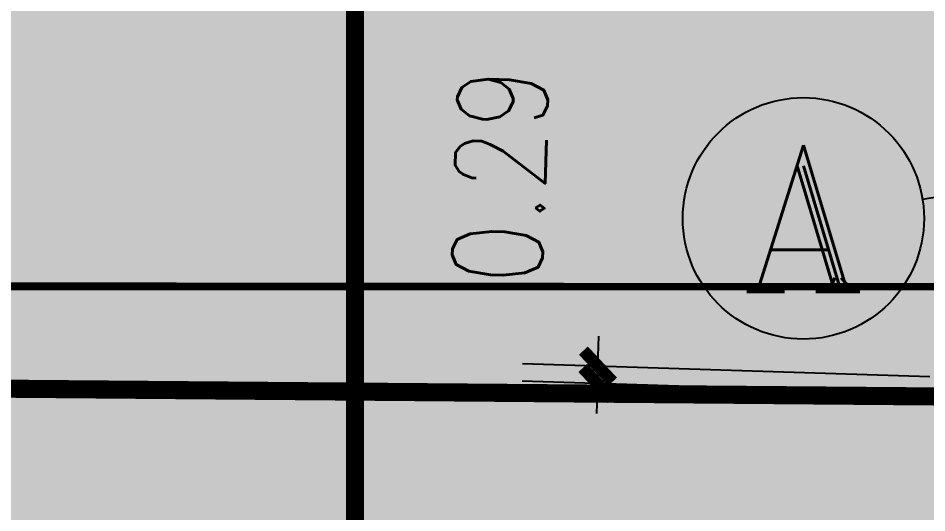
# Model space of a CAD drawing. Header units: metres. Extents: x 71066629 to 71645179, y 84793221 to 85208804.
# Drawn here: x 71315082 to 71330147, y 85021075 to 85029270 of the extents above; entities that cross this region are included whole.
import ezdxf
from ezdxf.enums import TextEntityAlignment as Align

# ---------------------------------------------------------------- set-up
doc = ezdxf.new("R2010")
doc.units = ezdxf.units.M
doc.header["$LTSCALE"] = 1000
for name, pattern in [('DASH', [0.35, 0.25, -0.1]), ('DASHED', [19.049999999999997, 12.7, -6.35]), ('DASHEDX2', [1.5, 1, -0.5]), ('HIDDENX2', [19.049999999999997, 12.7, -6.35])]:
    doc.linetypes.add(name, pattern=pattern)
for name, color, linetype in [('A_N_AXIS_TEXT', 7, 'Continuous'), ('G-ANN0-GRID', 85, 'Continuous'), ('G-ANNO-DIMS', 3, 'Continuous'), ('G-BLDG-MULT', 1, 'Continuous'), ('G-BLDG-OTLN', 2, 'Continuous'), ('G-BSMT-OTLN', 5, 'HIDDENX2'), ('G-PLTG', 105, 'Continuous'), ('G-SITE-开放', 1, 'DASHEDX2'), ('G_N_GUIDES', 3, 'DASH')]:
    doc.layers.add(name, color=color, linetype=linetype)
doc.styles.add('_TCH_AXIS', font='romant.shx')
doc.styles.add('dim_font', font='SIMPLEX.shx', dxfattribs={"width": 0.8})
doc.dimstyles.new('DIMN500', dxfattribs={"dimscale": 5, "dimtxt": 300, "dimasz": 100, "dimexe": 250, "dimexo": 300, "dimgap": 150, "dimtad": 1, "dimdec": 0, "dimzin": 0, "dimdsep": 46, "dimtxsty": 'dim_font', "dimblk": 'ARCHTICK', "dimcen": 0.09, "dimclrt": 7, "dimazin": 2, "dimtfac": 1, "dimtdec": 0, "dimtix": 1, "dimtmove": 2, "dimatfit": 3, "dimldrblk": 'ARCHTICK', "dimtolj": 1, "dimtzin": 0, "dimarcsym": 0})

# ---------------------------------------------------------------- blocks, each defined once
blk = doc.blocks.new('A$C02740212')
at = {"layer": 'G-ANN0-GRID'}
blk.add_line((23982.11101937294, 19176.6552079767), (18055.98110866547, 18238.04843877256), dxfattribs=at)
blk.add_circle((16080.60442745686, 17925.17950868607), 2000, dxfattribs=at)
at = {"layer": 'A_N_AXIS_TEXT', "style": '_TCH_AXIS', "width": 0.8999999999999992}
blk.add_text('A', height=2429.62112756895, dxfattribs=at).set_placement((15039.33822992731, 16710.36894490159), (17121.87062498641, 16710.36894490159), align=Align.FIT)
blk = doc.blocks.new('A$C237376EB')
at = {"layer": 'G-SITE-开放', "linetype": 'DASHED', "ltscale": 20}
blk.add_lwpolyline([(743.3579448104138, 607.9323969456746), (743.3579448104138, 741.1690490908804)], dxfattribs=at)
blk = doc.blocks.new('_ARCHTICK')
at = {"color": 0, "linetype": 'ByBlock', "const_width": 0.4}
blk.add_lwpolyline([(-0.5, -0.5), (0.5, 0.5)], dxfattribs=at)
blk = doc.blocks.new('*D113')
at = {"layer": 'Defpoints', "color": 0, "transparency": 16777216}
for p in [(71333725.87476104, 85062685.6992048), (71339826.81889758, 85024165.8539216), (71332258.51195183, 85022967.15186182)]:
    blk.add_point(p, dxfattribs=at)
at = {"layer": 'G-ANNO-DIMS', "color": 0, "lineweight": -2, "transparency": 16777216}
for p, q in [((71332244.34225015, 85062451.04750724), (71324922.95738955, 85061291.45406371)), ((71326157.5678153, 85061486.997145), (71332258.51195183, 85022967.15186182)), ((71338345.28638668, 85023931.20222405), (71331023.90152608, 85022771.6087805))]:
    blk.add_line(p, q, dxfattribs=at)
at = {"layer": 'G-ANNO-DIMS', "color": 0, "lineweight": -2, "transparency": 16777216, "xscale": 500, "yscale": 500, "zscale": 500}
for p, rotation in [((71326157.5678153, 85061486.997145), 98.99999999994364), ((71332258.51195183, 85022967.15186182), 278.9999999999437)]:
    blk.add_blockref('_ARCHTICK', p, dxfattribs=dict(at, rotation=rotation))
at = {"layer": 'G-ANNO-DIMS', "color": 7, "transparency": 16777216, "insert": (71330689.57239446, 85042461.72620097), "char_height": 1500, "attachment_point": 5, "rotation": 278.9999999999436, "style": 'dim_font'}
blk.add_mtext('\\A1;39000', dxfattribs=at)
blk = doc.blocks.new('*D119')
at = {"layer": 'Defpoints', "color": 0, "transparency": 16777216}
for p in [(71324694.85474879, 85023504.76472108), (71331693.61180717, 85023277.99274008), (71331684.3227736, 85022991.30966344)]:
    blk.add_point(p, dxfattribs=at)
at = {"layer": 'G-ANNO-DIMS', "color": 0, "lineweight": -2, "transparency": 16777216}
for p, q in [((71324694.85474879, 85023504.76472108), (71324711.04712635, 85024004.50245921)), ((71330194.3985928, 85023326.56987281), (71323445.51040347, 85023545.24566503)), ((71324685.56571522, 85023218.08164445), (71324694.85474879, 85023504.76472108)), ((71330185.10955924, 85023039.88679618), (71323436.2213699, 85023258.5625884)), ((71324685.56571522, 85023218.08164445), (71324669.37333764, 85022718.34390633))]:
    blk.add_line(p, q, dxfattribs=at)
at = {"layer": 'G-ANNO-DIMS', "color": 0, "lineweight": -2, "transparency": 16777216, "xscale": 500, "yscale": 500, "zscale": 500}
for p, rotation in [((71324694.85474879, 85023504.76472108), 268.1441657214517), ((71324685.56571522, 85023218.08164445), 88.14416572145167)]:
    blk.add_blockref('_ARCHTICK', p, dxfattribs=dict(at, rotation=rotation))
at = {"layer": 'G-ANNO-DIMS', "color": 7, "transparency": 16777216, "insert": (71323071.1522932, 85026659.00240013), "char_height": 1500, "attachment_point": 5, "rotation": 88.14416572145166, "style": 'dim_font'}
blk.add_mtext('\\A1;0.29', dxfattribs=at)

msp = doc.modelspace()

# ---------------------------------------------------------------- hatches: boundary and pattern name
at = {"layer": 'G-PLTG'}
h = msp.add_hatch(dxfattribs=at)
h.set_pattern_fill('CROSS', color=256, scale=500, style=0)
h.set_pattern_definition([(0, (0, 0), (793.75, 793.75), [396.875, -1190.625]), (90, (198.4375, -198.4375), (-793.75, 793.75), [396.875, -1190.625])])
h.paths.add_polyline_path([(71319266.16420974, 85061914.20373057), (71338259.79781386, 85064922.49975866), (71337581.37041855, 85069205.92175344), (71314395.56959212, 85065533.65166606), (71315881.2589365, 85056153.37831788), (71294500.83823174, 85052767.05234197), (71295617.83755454, 85045714.59619378), (71312696.30574921, 85048419.55982737), (71313572.33875631, 85042888.50511622), (71296493.87056583, 85040183.54148757), (71299649.65172836, 85020258.72341262), (71318608.1060342, 85020100.38491496), (71380689.756445, 85019539.15440606), (71377332.34291835, 85040737.02916977), (71356552.9134006, 85037445.89085911), (71358430.12698108, 85025593.63077186), (71331762.56001942, 85021369.90310389), (71328477.43625359, 85042111.35825635), (71322551.2879756, 85041172.74857809)])

# ---------------------------------------------------------------- linework, layer by layer
at = {"layer": 'G-BLDG-MULT', "linetype": 'DASH', "ltscale": 5, "const_width": 300.0000142492354}
msp.add_lwpolyline([(71161602.70693433, 85145688.31245755), (71151769.04155725, 85135842.89076324), (71150398.1689868, 85065649.06076373), (71146812.78053093, 85035713.26747468), (71146233.69430053, 85006062.3948905), (71245759.10555162, 85021940.93779875), (71249143.57324001, 85022434.2386127), (71251367.8374273, 85022708.2980563), (71253589.57634135, 85022942.61597875), (71255814.98808573, 85023138.18720043), (71258043.51324026, 85023294.68018903), (71260274.44722323, 85023412.61750309), (71262506.99921297, 85023491.24433407), (71264740.7748237, 85023531.18229197), (71266961.69721334, 85023531.80365069), (71370294.91367571, 85022668.87539808), (71465841.78936413, 85021663.95444943), (71464181.04036027, 85083096.6964794), (71462703.25639734, 85137771.71238172), (71452467.57294372, 85147498.85738169), (71382301.55732763, 85146338.36337337), (71352256.1487488, 85148841.7812107), (71193416.31141314, 85146214.49663629)], close=True, dxfattribs=at)
at = {"layer": 'G-BSMT-OTLN', "ltscale": 0.1, "const_width": 200}
msp.add_lwpolyline([(71157191.58090669, 85140759.55333252), (71157191.58090669, 85135259.55333154), (71153991.5812761, 85135259.55333154), (71153991.58127633, 85005669.52005905), (71165691.58195624, 85007522.61812352), (71165691.58119047, 85013394.9157322), (71238076.46104214, 85024859.55444618), (71460791.5816469, 85024859.55444579), (71460791.58164707, 85127259.5534181), (71457591.58201651, 85127259.5534181), (71457591.58201635, 85140759.5547513)], close=True, dxfattribs=at)
at = {"layer": 'G-SITE-开放', "const_width": 300}
msp.add_lwpolyline([(71320666.62163167, 85153154.9815508), (71320666.62163167, 85020083.21220979)], dxfattribs=at)

# ---------------------------------------------------------------- block references
at = {"layer": 'G-BLDG-OTLN'}
msp.add_blockref('A$C02740212', (71312019.82553099, 85008028.27131659), dxfattribs=at)
at = {"layer": 'G_N_GUIDES', "xscale": 1000, "yscale": 1000, "zscale": 1000}
msp.add_blockref('A$C237376EB', (70577308.67682125, 84412150.79480837), dxfattribs=at)

# ---------------------------------------------------------------- dimensions: what is measured, and where the dimension line sits
at = {"layer": 'G-ANNO-DIMS'}
dim = msp.add_aligned_dim(p1=(71333725.87476103, 85062685.69920482), p2=(71339826.81889756, 85024165.8539216), distance=-7662.646843804988, dimstyle='DIMN500', dxfattribs=at)
dim.commit()
dim.dimension.update_dxf_attribs({"geometry": '*D113', "text_midpoint": (71330689.57239446, 85042461.72620097)})
dim = msp.add_linear_dim(base=(71324694.85474879, 85023504.76472108), p1=(71331684.3227736, 85022991.30966346), p2=(71331693.61180717, 85023277.9927401), angle=88.14416572145166, text='0.29', dimstyle='DIMN500', dxfattribs=at)
dim.commit()
dim.dimension.update_dxf_attribs({"geometry": '*D119', "text_midpoint": (71323071.1522932, 85026659.00240013), "dimtype": 129})

doc.saveas('drawing.dxf')
